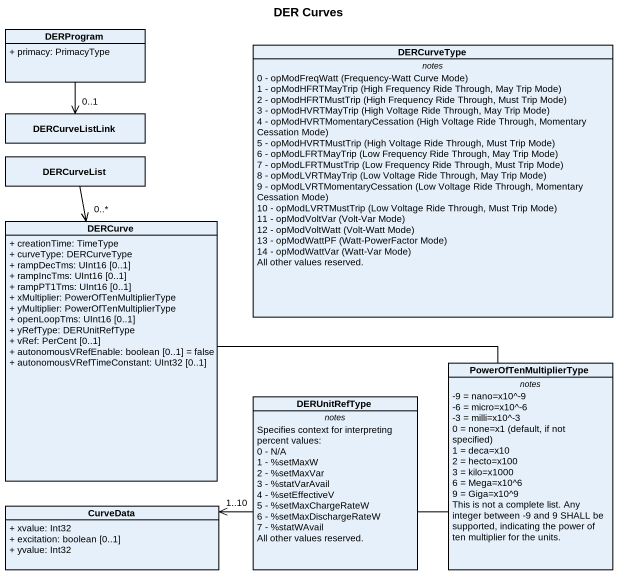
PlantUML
@startuml
title DER Curves
hide circle
hide empty members
skinparam classAttributeIconSize 0
class DERProgram {
  + primacy: PrimacyType
}
class DERCurveType {
  -- notes --
  {field} 0 - opModFreqWatt (Frequency-Watt Curve Mode)
  {field} 1 - opModHFRTMayTrip (High Frequency Ride Through, May Trip Mode)
  {field} 2 - opModHFRTMustTrip (High Frequency Ride Through, Must Trip Mode)
  {field} 3 - opModHVRTMayTrip (High Voltage Ride Through, May Trip Mode)
  {field} 4 - opModHVRTMomentaryCessation (High Voltage Ride Through, Momentary Cessation Mode)
  {field} 5 - opModHVRTMustTrip (High Voltage Ride Through, Must Trip Mode)
  {field} 6 - opModLFRTMayTrip (Low Frequency Ride Through, May Trip Mode)
  {field} 7 - opModLFRTMustTrip (Low Frequency Ride Through, Must Trip Mode)
  {field} 8 - opModLVRTMayTrip (Low Voltage Ride Through, May Trip Mode)
  {field} 9 - opModLVRTMomentaryCessation (Low Voltage Ride Through, Momentary Cessation Mode)
  {field} 10 - opModLVRTMustTrip (Low Voltage Ride Through, Must Trip Mode)
  {field} 11 - opModVoltVar (Volt-Var Mode)
  {field} 12 - opModVoltWatt (Volt-Watt Mode)
  {field} 13 - opModWattPF (Watt-PowerFactor Mode)
  {field} 14 - opModWattVar (Watt-Var Mode)
  All other values reserved.
}
class DERCurveListLink
class DERCurveList
class DERCurve {
  + creationTime: TimeType
  + curveType: DERCurveType
  + rampDecTms: UInt16 [0..1]
  + rampIncTms: UInt16 [0..1]
  + rampPT1Tms: UInt16 [0..1]
  + xMultiplier: PowerOfTenMultiplierType
  + yMultiplier: PowerOfTenMultiplierType
  + openLoopTms: UInt16 [0..1]
  + yRefType: DERUnitRefType
  + vRef: PerCent [0..1]
  + autonomousVRefEnable: boolean [0..1] = false
  + autonomousVRefTimeConstant: UInt32 [0..1]
}
class PowerOfTenMultiplierType {
  -- notes --
  -9 = nano=x10^-9
  -6 = micro=x10^-6
  -3 = milli=x10^-3
  {field} 0 = none=x1 (default, if not specified)
  1 = deca=x10
  2 = hecto=x100
  3 = kilo=x1000
  6 = Mega=x10^6
  9 = Giga=x10^9
  This is not a complete list. Any integer between -9 and 9 SHALL be supported, indicating the power of ten multiplier for the units.
}
class DERUnitRefType {
  -- notes --
  Specifies context for interpreting percent values:
  0 - N/A
  1 - %setMaxW
  2 - %setMaxVar
  3 - %statVarAvail
  4 - %setEffectiveV
  5 - %setMaxChargeRateW
  6 - %setMaxDischargeRateW
  7 - %statWAvail
  All other values reserved.
}
class CurveData {
  + xvalue: Int32
  + excitation: boolean [0..1]
  + yvalue: Int32
}
DERProgram --> "0..1" DERCurveListLink
DERCurveList --> "0..*" DERCurve
DERCurve --> "1..10" CurveData
@enduml
